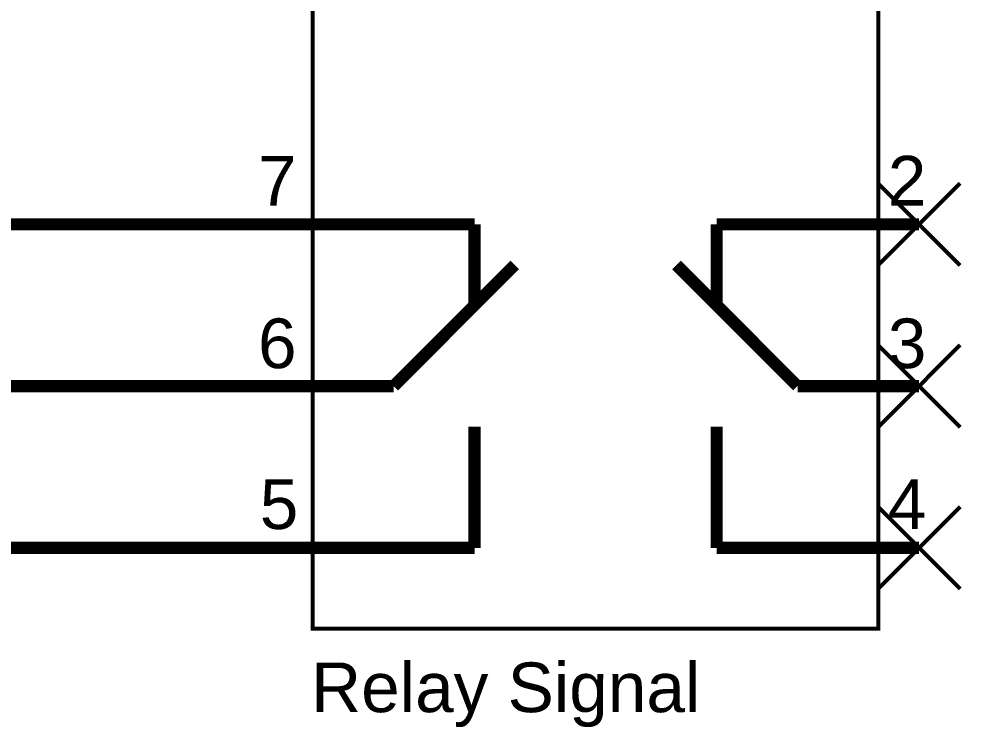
# Model space of a CAD drawing. Header units: millimetres. Extents: x 0 to 594, y 0 to 420.
# Drawn here: x 73.73 to 97.06, y 118.46 to 135.98 of the extents above; entities that cross this region are included whole.
import ezdxf

# ---------------------------------------------------------------- set-up
doc = ezdxf.new("R2010")
doc.units = ezdxf.units.MM
doc.layers.add('Sheet', color=255, linetype='Continuous')
doc.styles.get("Standard").update_dxf_attribs({"font": 'arial.ttf'})

msp = doc.modelspace()

# ---------------------------------------------------------------- linework, layer by layer
at = {"layer": 'Sheet', "color": 0, "const_width": 0.0991}
for points in [[(81.002, 139.894), (81.002, 120.897), (94.993, 120.897), (94.993, 139.894), (81.002, 139.894), (81.002, 139.894)], [(81.002, 139.894), (94.993, 139.894), (94.993, 120.897), (81.002, 120.897), (81.002, 139.894)]]:
    msp.add_lwpolyline(points, close=True, dxfattribs=at)
at = {"layer": 'Sheet', "color": 0}
for points, const_width in [([(94.982, 129.882), (97.014, 131.914)], 0.0991), ([(94.982, 131.914), (97.014, 129.882)], 0.0991), ([(79.997, 130.898), (69.001, 130.898)], 0.3), ([(81.997, 130.898), (79.997, 130.898)], 0.3), ([(81.997, 130.898), (85.002, 130.898)], 0.3), ([(85.002, 128.898), (85.002, 130.898)], 0.3), ([(90.992, 130.898), (93.998, 130.898)], 0.3), ([(90.992, 130.898), (90.992, 128.898)], 0.3), ([(93.998, 130.898), (95.998, 130.898)], 0.3), ([(85.002, 128.898), (85.997, 129.893)], 0.3), ([(89.997, 129.893), (90.992, 128.898)], 0.3), ([(83.002, 126.897), (85.002, 128.898)], 0.3), ([(92.992, 126.897), (90.992, 128.898)], 0.3), ([(94.982, 125.881), (97.014, 127.914)], 0.0991), ([(94.982, 127.914), (97.014, 125.881)], 0.0991), ([(79.997, 126.897), (69.001, 126.897)], 0.3), ([(81.997, 126.897), (79.997, 126.897)], 0.3), ([(81.997, 126.897), (83.002, 126.897)], 0.3), ([(92.992, 126.897), (93.998, 126.897)], 0.3), ([(93.998, 126.897), (95.998, 126.897)], 0.3), ([(85.002, 122.897), (85.002, 125.892)], 0.3), ([(90.992, 122.897), (90.992, 125.892)], 0.3), ([(94.982, 121.881), (97.014, 123.913)], 0.0991), ([(94.982, 123.913), (97.014, 121.881)], 0.0991), ([(79.997, 122.897), (69.001, 122.897)], 0.3), ([(81.997, 122.897), (79.997, 122.897)], 0.3), ([(81.997, 122.897), (85.002, 122.897)], 0.3), ([(90.992, 122.897), (93.998, 122.897)], 0.3), ([(93.998, 122.897), (95.998, 122.897)], 0.3)]:
    msp.add_lwpolyline(points, dxfattribs=dict(at, const_width=const_width))

# ---------------------------------------------------------------- texts
for s, height, p in [('7', 1.228, (79.647, 131.364)), ('2', 1.228, (95.225, 131.364)), ('6', 1.228, (79.647, 127.342)), ('3', 1.228, (95.225, 127.342)), ('5', 1.228, (79.69, 123.363)), ('4', 1.228, (95.225, 123.363)), ('Relay Signal', 1.2277, (80.96, 118.833))]:
    msp.add_text(s, height=height, dxfattribs=at).set_placement(p)

doc.saveas('drawing.dxf')
